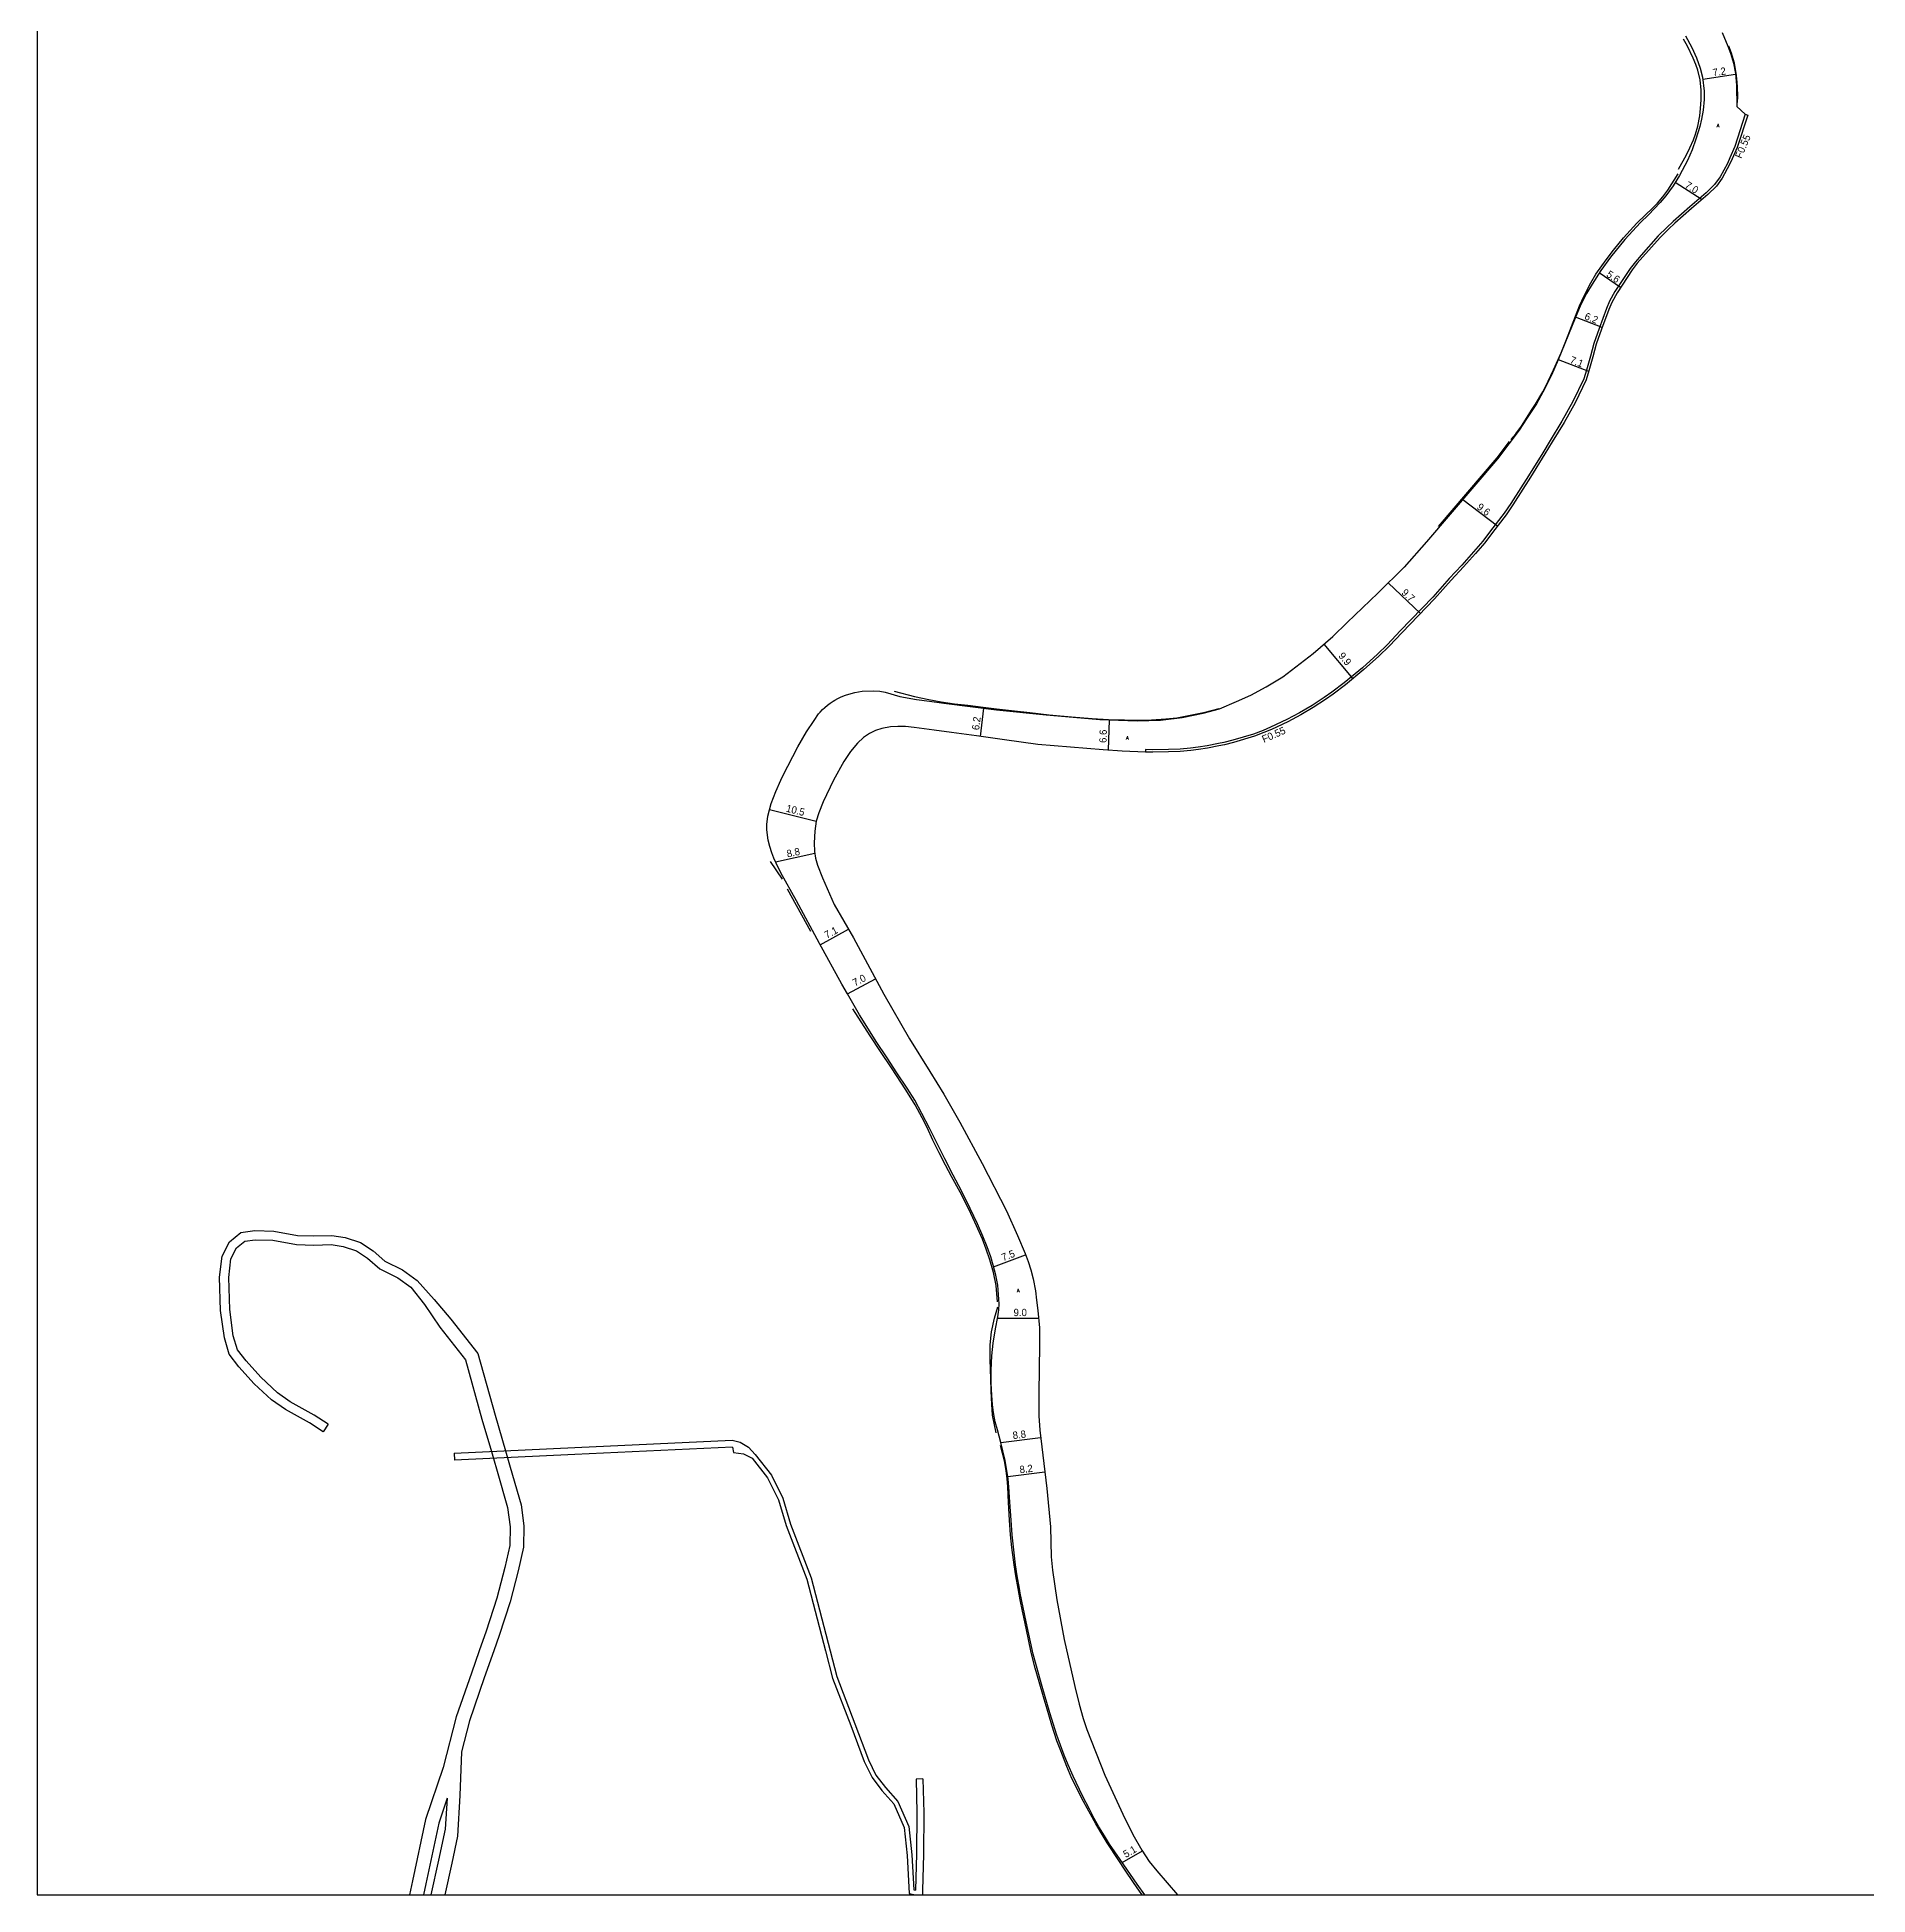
# Model space of a CAD drawing. Header units: metres. Extents: x -16001 to -12000, y -96000 to -93000.
# Drawn here: x -16000 to -15600, y -96000 to -95594.2 of the extents above; entities that cross this region are included whole.
import ezdxf

# ---------------------------------------------------------------- set-up
doc = ezdxf.new("R2010")
doc.units = ezdxf.units.M
doc.header["$LTSCALE"] = 2.5
for name, color, linetype in [('側溝・桝', 7, 'Continuous'), ('図郭', 7, 'Continuous'), ('幅員', 7, 'Continuous'), ('歩道・分離帯・安全施設', 7, 'Continuous'), ('舗装', 7, 'Continuous'), ('道路', 7, 'Continuous')]:
    doc.layers.add(name, color=color, linetype=linetype)
doc.styles.get("Standard").update_dxf_attribs({"font": ''})
doc.styles.add('YOKO_DECO', font='txt.shx', dxfattribs={"bigfont": 'extfont.shx'})
doc.styles.get('Standard').set_extended_font_data('@MS PGothic')

msp = doc.modelspace()

# ---------------------------------------------------------------- linework, layer by layer
at = {"layer": '側溝・桝'}
for points in [[(-15626.79, -95611), (-15629.1, -95618.06), (-15630.13, -95620.52), (-15630.7, -95621.77), (-15632.28, -95624.69), (-15633.48, -95626.35), (-15635.31, -95628.16), (-15638.87, -95631.21), (-15642.52, -95634.4), (-15643.93, -95635.71), (-15645.79, -95637.58), (-15649.55, -95641.76), (-15650.79, -95643.22), (-15651.93, -95644.7), (-15655.27, -95649.71), (-15656.44, -95651.86), (-15657.13, -95653.47), (-15658.7, -95657.78), (-15659.85, -95661.09), (-15660.62, -95663.84), (-15661.47, -95666.91), (-15662.06, -95668.83), (-15664.44, -95673.77), (-15666.83, -95678.05), (-15669.44, -95682.27), (-15671.03, -95684.94), (-15674.18, -95689.97), (-15678, -95696.04), (-15679.46, -95698.16), (-15682.42, -95702.03), (-15684.12, -95704.27), (-15686.13, -95706.61), (-15688.73, -95709.51), (-15691.45, -95712.42), (-15695.05, -95716.47), (-15702.16, -95723.88), (-15704.99, -95726.83), (-15707.22, -95729)], [(-15707.22, -95729), (-15707.93, -95729.71), (-15710.43, -95731.92), (-15714.43, -95735.25), (-15717.11, -95737.27), (-15718.77, -95738.44), (-15721.45, -95740.16), (-15724.18, -95741.74), (-15726.98, -95743.23), (-15730.5, -95744.92), (-15732.14, -95745.6), (-15734.21, -95746.4), (-15738.78, -95747.71), (-15740.68, -95748.24), (-15741.88, -95748.47), (-15744.38, -95748.95), (-15746.34, -95749.28), (-15748.01, -95749.47), (-15750.26, -95749.68), (-15752.83, -95749.78), (-15756.25, -95749.82), (-15757.85, -95749.81), (-15757.85, -95750.34)]]:
    msp.add_lwpolyline(points, dxfattribs=at)
at = {"layer": '図郭'}
msp.add_lwpolyline([(-16000, -96000), (-15200, -96000), (-15200, -95400), (-16000, -95400)], close=True, dxfattribs=at)
at = {"layer": '幅員'}
for points in [[(-15636.08, -95603.32), (-15628.94, -95602.24)], [(-15636.23, -95629.66), (-15642.12, -95625.91)], [(-15654.04, -95648.84), (-15658.69, -95645.66)], [(-15658.04, -95657.57), (-15663.85, -95655.32)], [(-15661, -95667.2), (-15667.6, -95664.63)], [(-15688.52, -95695.18), (-15680.91, -95700.95)], [(-15704.84, -95713.4), (-15697.74, -95720.05)], [(-15718.84, -95726.76), (-15712.53, -95734.34)], [(-15793.89, -95746.95), (-15793.12, -95740.76)], [(-15765.94, -95749.92), (-15765.67, -95743.28)], [(-15839.95, -95762.88), (-15829.77, -95765.47)], [(-15838.66, -95774.32), (-15830.1, -95772.45)], [(-15828.94, -95792.42), (-15822.7, -95789.05)], [(-15822.93, -95803.18), (-15816.79, -95799.85)], [(-15791.02, -95862.81), (-15784.03, -95860.18)], [(-15790.17, -95874.03), (-15781.21, -95874.02)], [(-15789.42, -95901.16), (-15780.74, -95900.09)], [(-15787.92, -95908.58), (-15779.82, -95907.59)], [(-15762.92, -95992.95), (-15758.51, -95990.39)]]:
    msp.add_lwpolyline(points, dxfattribs=at)
at = {"layer": '歩道・分離帯・安全施設'}
for points in [[(-15641.38, -95622.97), (-15639.63, -95619.9), (-15638.88, -95618.37), (-15638.1, -95616.59), (-15637.63, -95615.37), (-15637.18, -95613.58), (-15636.73, -95611.36), (-15636.53, -95609.75), (-15636.39, -95607.83), (-15636.4, -95605.73), (-15636.63, -95603.51), (-15637.18, -95601.34), (-15637.59, -95600.12), (-15638.16, -95598.75), (-15639.44, -95596.13), (-15640.25, -95594.58)], [(-15628.45, -95608.43), (-15628.43, -95607.03), (-15628.47, -95605.03), (-15628.53, -95603.98), (-15628.68, -95602.54), (-15628.89, -95601.18), (-15629.17, -95599.81), (-15629.8, -95597.65), (-15630.34, -95596.13)], [(-15678.03, -95682.08), (-15676.91, -95680.85), (-15675.68, -95679.14), (-15673.47, -95675.68), (-15672.64, -95674.34), (-15671.03, -95671.61), (-15669.86, -95669.31), (-15668.68, -95666.87), (-15667.04, -95663.14), (-15666.02, -95660.55), (-15663.9, -95655.08), (-15663.02, -95652.88), (-15662.02, -95650.67), (-15660.53, -95647.85), (-15659.4, -95645.97), (-15657.19, -95642.84), (-15655.58, -95640.69), (-15653.42, -95637.98), (-15650.48, -95634.76), (-15648.57, -95632.98), (-15647.15, -95631.6), (-15645.96, -95630.42), (-15644.76, -95629.05), (-15643.69, -95627.62), (-15641.47, -95624.04)], [(-15678.38, -95682.5), (-15681.1, -95686.09), (-15693.88, -95701.07)], [(-15812.72, -95737.01), (-15808.31, -95738.19), (-15805.16, -95738.88), (-15802.47, -95739.36), (-15799.58, -95739.77), (-15796.67, -95740.12), (-15793.33, -95740.53), (-15790.36, -95740.88), (-15787.11, -95741.23), (-15783.1, -95741.69), (-15778.86, -95742.24), (-15774.02, -95742.61), (-15769.46, -95742.98), (-15765.91, -95743.21), (-15762.43, -95743.33), (-15759.55, -95743.37), (-15756.49, -95743.3), (-15753.41, -95743.1), (-15751, -95742.84), (-15748.06, -95742.29), (-15744.76, -95741.62), (-15741.7, -95740.82)], [(-15839.82, -95774.23), (-15837.19, -95778.14)], [(-15836.15, -95780.19), (-15831, -95789.5)], [(-15790.15, -95870.47), (-15790.47, -95866.89), (-15791.02, -95864.04), (-15791.86, -95861.26), (-15792.64, -95858.91), (-15793.46, -95856.74), (-15795.09, -95853.01), (-15796.46, -95850.17), (-15798.36, -95846.52), (-15800.24, -95843.07), (-15801.52, -95840.62), (-15802.92, -95837.91), (-15804.33, -95835.11), (-15805.56, -95832.34), (-15806.6, -95830.27), (-15808.17, -95827.39), (-15810.2, -95824.12), (-15813.32, -95819.33), (-15815.75, -95815.76), (-15817.97, -95812.35), (-15821.79, -95806.4)], [(-15790.48, -95899.04), (-15791.23, -95895.23), (-15791.44, -95892.85), (-15791.56, -95889.89), (-15791.62, -95887.29), (-15791.78, -95883.03), (-15791.76, -95879.81), (-15791.48, -95877), (-15790.83, -95873.98), (-15790.06, -95871.57)], [(-15758.55, -96000), (-15759.11, -95999.22), (-15760.45, -95997.3), (-15762.27, -95994.63), (-15763.81, -95992.27), (-15766.17, -95988.63), (-15767.29, -95986.8), (-15768.69, -95984.5), (-15770.24, -95981.73), (-15771.75, -95978.92), (-15772.86, -95976.69), (-15773.89, -95974.55), (-15775, -95971.98), (-15776.36, -95968.56), (-15777.19, -95966.32), (-15778.27, -95962.93), (-15779.31, -95959.44), (-15779.96, -95957.23), (-15781.1, -95953.49), (-15781.92, -95950.51), (-15782.79, -95947.03), (-15783.4, -95944.23), (-15784.22, -95940.34), (-15784.71, -95938.06), (-15785.22, -95935.54), (-15785.65, -95933.1), (-15786.17, -95930.29), (-15786.54, -95927.9), (-15787.02, -95924.11), (-15787.33, -95921.35), (-15787.55, -95918.13), (-15787.79, -95914.26), (-15787.93, -95910.89), (-15788.07, -95909.1), (-15788.28, -95907.3), (-15788.67, -95905.17), (-15789.52, -95901.85)]]:
    msp.add_lwpolyline(points, dxfattribs=at)
at = {"layer": '道路'}
for points in [[(-15639.85, -95593.87), (-15638.46, -95596.38), (-15637.41, -95598.71), (-15636.61, -95600.92), (-15636.13, -95602.9), (-15635.79, -95605.97), (-15635.79, -95607.81), (-15636.01, -95610.12), (-15636.36, -95612.07), (-15636.73, -95613.64), (-15637.56, -95616.45), (-15638.37, -95618.79), (-15639.44, -95621.09), (-15641.16, -95624.4), (-15642.57, -95626.64), (-15644.13, -95628.79), (-15645.41, -95630.27), (-15647.92, -95633), (-15649.71, -95634.68), (-15653.08, -95638.33), (-15656.22, -95642.21), (-15658.34, -95645.13), (-15660.27, -95648.1), (-15661.49, -95650.17), (-15662.69, -95652.55), (-15663.94, -95655.54), (-15667.63, -95664.68), (-15669.15, -95667.98), (-15671, -95671.71), (-15672.43, -95674.27), (-15674.55, -95677.55), (-15676.17, -95679.99), (-15680.91, -95686.25), (-15696.4, -95704.42), (-15701.33, -95709.97), (-15707.1, -95715.62), (-15713.8, -95722.07)], [(-15631.82, -95593.15), (-15630.56, -95596.09), (-15629.95, -95597.86), (-15629.37, -95599.82), (-15628.95, -95602.08), (-15628.68, -95604.7), (-15628.6, -95609.33), (-15626.79, -95611), (-15626.24, -95611.18), (-15628.59, -95618.25), (-15629.64, -95620.73), (-15630.22, -95622.01), (-15631.82, -95624.97), (-15633.07, -95626.7), (-15634.95, -95628.56), (-15638.52, -95631.62), (-15642.16, -95634.8), (-15643.55, -95636.09), (-15645.39, -95637.95), (-15649.14, -95642.12), (-15650.37, -95643.56), (-15651.49, -95645.01), (-15654.8, -95649.99), (-15655.95, -95652.09), (-15656.62, -95653.67), (-15658.19, -95657.96), (-15659.33, -95661.25), (-15660.1, -95663.99), (-15660.95, -95667.07), (-15661.56, -95669.03), (-15663.96, -95674.02), (-15666.37, -95678.33), (-15668.97, -95682.55), (-15670.57, -95685.22), (-15673.73, -95690.26), (-15677.55, -95696.34), (-15679.03, -95698.48), (-15681.99, -95702.36), (-15683.7, -95704.61), (-15685.72, -95706.97), (-15688.33, -95709.87), (-15691.06, -95712.79), (-15694.66, -95716.84), (-15701.77, -95724.25), (-15704.61, -95727.21), (-15706.87, -95729.38)], [(-15757.96, -96000), (-15759.68, -95997.68), (-15763.36, -95992.31), (-15765.66, -95988.91), (-15766.78, -95987.13), (-15768.04, -95985.16), (-15769.02, -95983.33), (-15770.07, -95981.3), (-15771.56, -95978.36), (-15773.64, -95974.08), (-15774.7, -95971.59), (-15775.63, -95969.45), (-15777.22, -95965.09), (-15778.74, -95960.23), (-15780.41, -95954.51), (-15782.37, -95947.42), (-15783.93, -95940.32), (-15785.18, -95934.09), (-15785.39, -95933.07), (-15785.86, -95930.29), (-15786.22, -95927.89), (-15786.96, -95921.35), (-15787.2, -95918.18), (-15787.46, -95914.24), (-15787.7, -95910.89), (-15787.86, -95909.09), (-15788.1, -95907.26), (-15788.48, -95905.13), (-15789.42, -95901.16), (-15790.18, -95898.43), (-15790.65, -95896.63), (-15791.05, -95894.64), (-15791.28, -95892.85), (-15791.44, -95890.81), (-15791.55, -95888.21), (-15791.58, -95885.37), (-15791.4, -95882.21), (-15791.13, -95879.44), (-15790.59, -95876.37), (-15790.11, -95873.69), (-15789.89, -95872.17), (-15789.8, -95870.86), (-15790.12, -95866.78), (-15790.56, -95864.62), (-15791.11, -95862.44), (-15791.66, -95860.61), (-15792.41, -95858.42), (-15793.34, -95856.09), (-15794.51, -95853.41), (-15796.13, -95850.06), (-15798.04, -95846.23), (-15799.82, -95842.77), (-15801.65, -95839.21), (-15803.45, -95835.72), (-15805.02, -95832.49), (-15806.67, -95829.29), (-15808.26, -95826.39), (-15809.9, -95823.74), (-15812.13, -95820.39), (-15814.28, -95817.13), (-15816.65, -95813.54), (-15818.72, -95810.32), (-15820.32, -95807.73), (-15822.93, -95803.18), (-15824.2, -95801.05), (-15829.09, -95792.14), (-15834.11, -95782.82), (-15837.49, -95776.73), (-15838.53, -95774.58), (-15839.04, -95773.55), (-15839.48, -95772.37), (-15839.94, -95771), (-15840.26, -95769.56), (-15840.59, -95767.35), (-15840.56, -95766.14), (-15840.35, -95764.38), (-15839.6, -95761.58), (-15838.63, -95758.94), (-15837.52, -95756.47), (-15836.83, -95755.07), (-15835.97, -95753.41), (-15833.78, -95749.22), (-15831.87, -95745.95), (-15830.25, -95743.45), (-15829.29, -95742), (-15828.92, -95741.59), (-15828.42, -95741.07), (-15827.88, -95740.57), (-15827.32, -95740.11), (-15826.72, -95739.66), (-15826.07, -95739.23), (-15825.69, -95739), (-15825.08, -95738.67), (-15824.5, -95738.38), (-15823.62, -95738.01), (-15823.17, -95737.85), (-15821.34, -95737.35), (-15819.76, -95737.07), (-15817.23, -95736.94), (-15815.86, -95737.04), (-15814.72, -95737.27), (-15811.49, -95738.21), (-15807.85, -95738.84), (-15805.03, -95739.24), (-15801.9, -95739.68), (-15790.39, -95741.1), (-15779.53, -95742.23), (-15767.82, -95743.19), (-15759.68, -95743.52), (-15754.56, -95743.34), (-15749.79, -95742.8), (-15745.25, -95741.87), (-15741.66, -95740.89), (-15737.98, -95739.32), (-15734.78, -95737.92), (-15731.43, -95736.07), (-15727.86, -95733.89), (-15721.18, -95728.84), (-15716.93, -95725.07), (-15713.8, -95722.07)], [(-15706.87, -95729.38), (-15707.57, -95730.08), (-15710.1, -95732.31), (-15714.1, -95735.65), (-15716.81, -95737.71), (-15718.47, -95738.88), (-15721.17, -95740.61), (-15723.92, -95742.2), (-15726.74, -95743.71), (-15730.28, -95745.4), (-15731.94, -95746.09), (-15734.04, -95746.9), (-15738.63, -95748.22), (-15740.56, -95748.75), (-15741.78, -95748.99), (-15744.28, -95749.47), (-15746.26, -95749.81), (-15747.95, -95750), (-15750.23, -95750.21), (-15752.82, -95750.31), (-15756.25, -95750.35), (-15757.85, -95750.34), (-15762.93, -95750.15), (-15767.1, -95749.83), (-15781.33, -95748.67), (-15788.63, -95747.69), (-15794.76, -95746.82), (-15800.2, -95746.09), (-15804.04, -95745.52), (-15808.38, -95744.96), (-15810.29, -95744.79), (-15811.98, -95744.73), (-15813.52, -95744.81), (-15815.41, -95745.18), (-15816.85, -95745.66), (-15818.12, -95746.28), (-15819.41, -95747.19), (-15820.77, -95748.4), (-15822.27, -95750.19), (-15823.71, -95752.37), (-15826.02, -95756.51), (-15828.23, -95761.19), (-15829.24, -95763.64), (-15829.77, -95765.47), (-15830.08, -95767.61), (-15830.24, -95770.16), (-15830.16, -95772.06), (-15829.93, -95773.53), (-15829.49, -95775.08), (-15828.38, -95777.85), (-15825.84, -95783.61), (-15821.62, -95790.91), (-15814.97, -95803.22), (-15809.42, -95812.96), (-15804.98, -95820.16), (-15801.91, -95825.09), (-15798.43, -95831.17), (-15793.51, -95840.22), (-15788.22, -95850.54), (-15785.8, -95855.92), (-15784.15, -95859.87), (-15783.49, -95861.61), (-15782.9, -95863.44), (-15782.39, -95865.41), (-15781.89, -95868.04), (-15781.64, -95870.09), (-15781.38, -95872.32), (-15781.01, -95876.12), (-15780.99, -95879.94), (-15781.14, -95890.36), (-15781.16, -95895.32), (-15780.94, -95898.48), (-15779.37, -95911.23), (-15778.57, -95919.61), (-15778.42, -95926.16), (-15778.17, -95929.06), (-15777.23, -95935.58), (-15775.57, -95944.24), (-15773.25, -95954.46), (-15772.29, -95958.32), (-15771.42, -95961.48), (-15770.62, -95963.88), (-15766.69, -95973.87), (-15762.78, -95982.37), (-15760.6, -95986.8), (-15758.6, -95990.24), (-15757.01, -95992.68), (-15755.38, -95994.77), (-15750.86, -96000)]]:
    msp.add_lwpolyline(points, dxfattribs=at)
at = {"layer": '道路', "flags": 128}
for points in [[(-15937.53, -95898.83), (-15940.52, -95896.9), (-15945.75, -95893.97), (-15948.77, -95891.87), (-15952.58, -95888.34), (-15955.91, -95884.62), (-15958.04, -95881.85), (-15959.1, -95878.33), (-15959.92, -95872.31), (-15960.14, -95865.04), (-15959.59, -95860.48), (-15958, -95857.33), (-15955.47, -95855.29), (-15952.47, -95854.88), (-15948.31, -95855.01), (-15943.13, -95855.92), (-15939.57, -95856.04), (-15935.59, -95855.93), (-15932.67, -95856.4), (-15929.38, -95857.47), (-15926.58, -95859.3), (-15924, -95861.56), (-15920.15, -95863.48), (-15916.96, -95865.79), (-15913.26, -95869.92)], [(-15936.44, -95897.15), (-15939.49, -95895.18), (-15944.69, -95892.27), (-15947.51, -95890.3), (-15951.16, -95886.93), (-15954.36, -95883.34), (-15956.23, -95880.92), (-15957.14, -95877.9), (-15957.93, -95872.14), (-15958.13, -95865.13), (-15957.65, -95861.06), (-15956.41, -95858.62), (-15954.65, -95857.2), (-15952.36, -95856.88), (-15948.52, -95857), (-15943.34, -95857.92), (-15939.57, -95858.04), (-15935.73, -95857.93), (-15933.14, -95858.35), (-15930.25, -95859.29), (-15927.8, -95860.89), (-15925.12, -95863.24), (-15921.18, -95865.2), (-15918.36, -95867.24), (-15915.37, -95871.06), (-15912.01, -95875.98), (-15906.41, -95883.1), (-15902.83, -95896.07), (-15900.74, -95903.15)], [(-15913.26, -95869.92), (-15909.59, -95874.2), (-15903.68, -95881.72), (-15899.95, -95895.24), (-15897.66, -95903)], [(-15936.44, -95897.15), (-15937.53, -95898.83)], [(-15882.5, -95902.29), (-15848.15, -95900.67)], [(-15882.5, -95902.29), (-15848.15, -95900.67)], [(-15848.15, -95900.67), (-15846.4, -95901.12), (-15844.54, -95902.22), (-15843.13, -95903.83), (-15839.57, -95908.34), (-15837.08, -95913.37), (-15835.4, -95919.01), (-15830.86, -95930.73), (-15826.75, -95946.7)], [(-15908.87, -95903.53), (-15882.5, -95902.29)], [(-15908.87, -95903.53), (-15882.5, -95902.29)], [(-15908.87, -95903.53), (-15908.8, -95905.07)], [(-15882.5, -95903.83), (-15908.8, -95905.07)], [(-15882.5, -95903.83), (-15908.8, -95905.07)], [(-15900.3, -95904.67), (-15899.49, -95907.41), (-15897.21, -95915.37), (-15896.66, -95919.58), (-15896.7, -95923.71), (-15897.84, -95928.52), (-15899.56, -95935.19), (-15901.87, -95942.37), (-15903.4, -95946.7)], [(-15900.74, -95903.15), (-15900.3, -95904.67)], [(-15897.21, -95904.52), (-15896.62, -95906.55), (-15894.26, -95914.76), (-15893.65, -95919.4), (-15893.7, -95924.08), (-15894.92, -95929.24), (-15896.68, -95936.02), (-15899.02, -95943.33), (-15900.22, -95946.7)], [(-15897.66, -95903), (-15897.21, -95904.52)], [(-15848.08, -95902.21), (-15882.5, -95903.83)], [(-15848.08, -95902.21), (-15882.5, -95903.83)], [(-15848.08, -95902.21), (-15847.86, -95903.33), (-15845.64, -95903.68), (-15843.78, -95904.62), (-15840.42, -95908.88), (-15838.02, -95913.73), (-15836.35, -95919.33), (-15831.82, -95931.04), (-15827.78, -95946.7)], [(-15903.4, -95946.7), (-15905.12, -95951.55), (-15908.44, -95961.11), (-15911.31, -95972.21), (-15915.13, -95983.54), (-15917.98, -95996.93), (-15918.62, -96000)], [(-15900.22, -95946.7), (-15902.3, -95952.57), (-15905.56, -95961.98), (-15907.31, -95968.75)], [(-15827.78, -95946.7), (-15826.25, -95952.63), (-15822.25, -95963.02), (-15819.3, -95970.9), (-15817.58, -95974.35), (-15815.41, -95977.21), (-15812.8, -95980.15), (-15810.54, -95985.3), (-15809.88, -95991.38), (-15809.44, -95999.68), (-15808.11, -96000)], [(-15826.75, -95946.7), (-15825.3, -95952.33), (-15821.32, -95962.65), (-15818.39, -95970.49), (-15816.72, -95973.82), (-15814.64, -95976.58), (-15811.95, -95979.6), (-15809.56, -95985.04), (-15808.88, -95991.29), (-15808.48, -95998.88), (-15808.06, -95998.98)], [(-15907.31, -95968.75), (-15907.65, -95978.26), (-15908.19, -95987.19), (-15909.37, -95993.07), (-15910.9, -96000)], [(-15807.97, -95974.73), (-15807.76, -95982.11), (-15807.83, -95991.05), (-15808.06, -95998.98)], [(-15806.47, -95974.69), (-15807.97, -95974.73)], [(-15806.47, -95974.69), (-15806.26, -95982.1), (-15806.33, -95991.08), (-15806.57, -95999.06), (-15806.57, -96000)], [(-15910.38, -95978.86), (-15912.23, -95984.34), (-15915.04, -95997.57), (-15915.55, -96000)], [(-15910.38, -95978.86), (-15910.88, -95985.62), (-15912.3, -95992.43), (-15913.97, -96000)]]:
    msp.add_lwpolyline(points, dxfattribs=at)

# ---------------------------------------------------------------- texts
at = {"layer": '側溝・桝'}
for rotation, p in [(67, (-15627.63, -95620.8)), (23.7625, (-15731.95, -95748.36))]:
    msp.add_text('F0.55', height=1.6, rotation=rotation, dxfattribs=at).set_placement(p)
at = {"layer": '幅員'}
for s, rotation, p in [('7.2', 8.5944, (-15633.79, -95602.72)), ('7.0', 327.5171, (-15640.12, -95626.89)), ('5.6', 325.6058, (-15657.28, -95646.33)), ('6.2', 338.863, (-15662.05, -95655.75)), ('7.1', 338.7401, (-15665.24, -95665.29)), ('9.6', 322.8335, (-15685.58, -95697.1)), ('9.7', 316.8689, (-15702.04, -95715.68)), ('9.9', 310, (-15715.8, -95729.38)), ('6.2', 83, (-15794.19, -95745.61)), ('6.6', 88, (-15766.36, -95748.37)), ('10.5', 346, (-15836.48, -95763.34)), ('8.8', 12, (-15836.05, -95773.38)), ('7.1', 28, (-15827.46, -95791.14)), ('7.0', 28, (-15821.3, -95801.57)), ('7.5', 21, (-15788.91, -95861.57)), ('8.8', 7, (-15786.75, -95900.44)), ('8.2', 7, (-15785.25, -95907.92)), ('5.1', 30, (-15762.14, -95991.98))]:
    msp.add_text(s, height=1.6, rotation=rotation, dxfattribs=at).set_placement(p)
msp.add_text('9.0', height=1.6, dxfattribs=at).set_placement((-15786.66, -95873.57))
at = {"layer": '舗装', "style": 'YOKO_DECO'}
for p in [(-15633, -95613.85, 258.16), (-15762.08, -95747.6, 263.41), (-15785.93, -95868.33, 254.27)]:
    msp.add_text('A', height=0.75, dxfattribs=at).set_placement(p)

doc.saveas('drawing.dxf')
